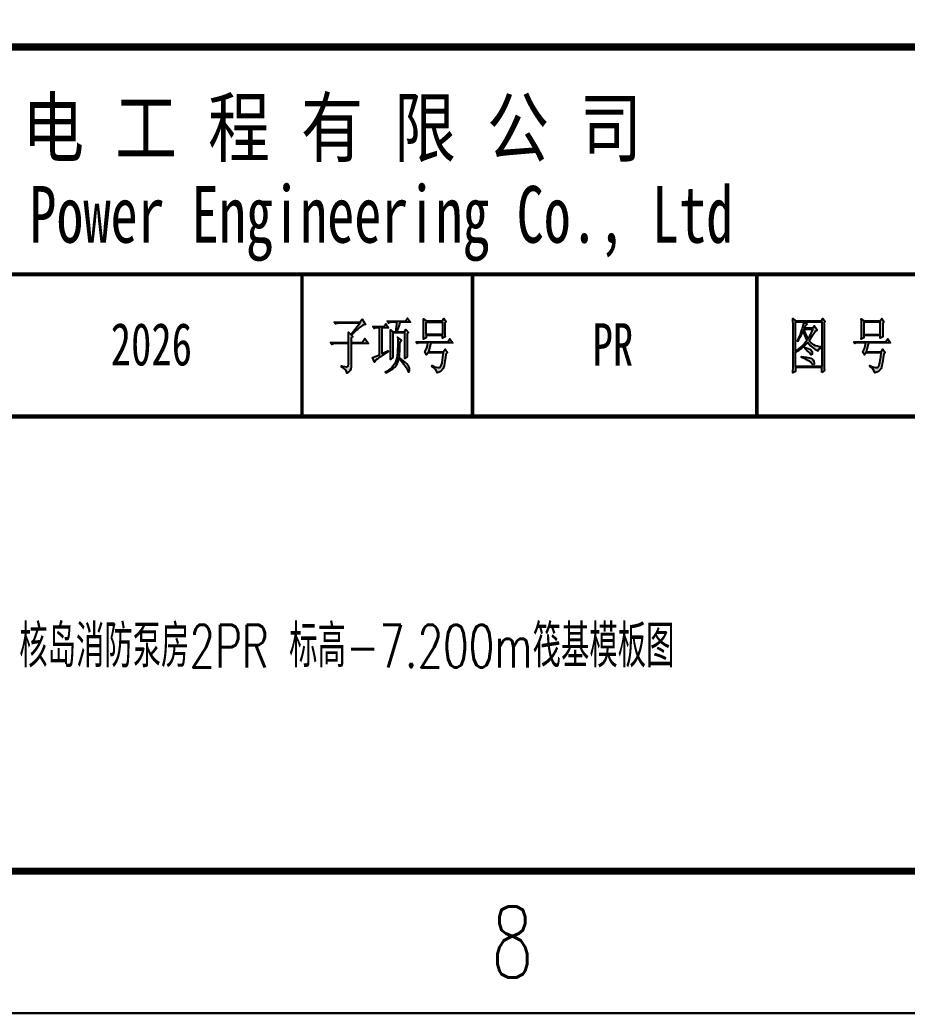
# Model space of a CAD drawing. Extents: x 214073 to 274589, y -287361 to -130190.
# Drawn here: x 267726 to 270848, y -235262 to -231766 of the extents above; entities that cross this region are included whole.
import ezdxf

# ---------------------------------------------------------------- set-up
doc = ezdxf.new("R2010")
doc.units = 0
doc.header["$LTSCALE"] = 500
doc.header["$MEASUREMENT"] = 0
doc.layers.get('0').update_dxf_attribs({"linetype": 'CONTINUOUS'})
for name, color, linetype in [('1', 7, 'CONTINUOUS'), ('TK', 7, 'CONTINUOUS'), ('图框', 4, 'CONTINUOUS')]:
    doc.layers.add(name, color=color, linetype=linetype)
doc.layers.add('_TSZ_PLOT_MARK', color=1, linetype='CONTINUOUS', plot=False)
doc.styles.add('HZ', font='romans.shx', dxfattribs={"width": 0.7, "bigfont": 'hz.shx'})
doc.styles.add('RH', font='romans.shx', dxfattribs={"width": 0.7, "bigfont": 'hz.shx'})
doc.styles.add('宋体', font='', dxfattribs={"width": 0.7})
doc.styles.get('宋体').set_extended_font_data('SimSun')

# ---------------------------------------------------------------- blocks, each defined once
blk = doc.blocks.new('图签')
at = {"layer": '1'}
h = blk.add_hatch(color=7, dxfattribs=at)
h.paths.add_polyline_path([(-82.545, 35.486), (-82.545, 37.127), (-81.321, 37.127), (-81.592, 37.492), (-81.777, 37.207), (-82.545, 37.207), (-82.545, 37.525), (-82.417, 37.625), (-82.521, 37.724), (-82.398, 37.848), (-82.284, 37.957), (-82.175, 38.061), (-82.076, 38.151), (-81.981, 38.232), (-81.895, 38.308), (-81.748, 38.407), (-81.63, 38.455), (-81.544, 38.459), (-81.777, 38.844), (-81.943, 38.64), (-83.736, 38.64), (-83.641, 38.507), (-83.527, 38.545), (-83.408, 38.559), (-81.929, 38.559), (-82.569, 37.776), (-82.735, 37.924), (-82.721, 37.397), (-82.721, 37.207), (-84.006, 37.207), (-83.911, 37.074), (-83.793, 37.112), (-83.679, 37.127), (-82.721, 37.127), (-82.721, 35.708), (-82.749, 35.533), (-82.816, 35.49), (-82.896, 35.5), (-83.01, 35.514), (-83.162, 35.542), (-83.233, 35.557), (-83.233, 35.476), (-83.086, 35.395), (-82.972, 35.305), (-82.896, 35.201), (-82.853, 35.092), (-82.849, 35.04), (-82.721, 35.116), (-82.626, 35.215), (-82.569, 35.338)])
h.paths.add_polyline_path([(-79.619, 37.876), (-78.76, 37.876), (-78.76, 36.074), (-78.594, 36.206), (-78.599, 36.391), (-78.608, 36.742), (-78.608, 37.81), (-78.499, 37.909), (-78.689, 38.123), (-78.793, 37.957), (-79.32, 37.957), (-79.253, 38.175), (-79.196, 38.355), (-79.149, 38.502), (-79.111, 38.616), (-79.106, 38.625), (-78.362, 38.625), (-78.57, 38.91), (-78.722, 38.706), (-80.008, 38.706), (-79.913, 38.573), (-79.794, 38.611), (-79.68, 38.625), (-79.32, 38.625), (-79.329, 38.502), (-79.344, 38.341), (-79.367, 38.142), (-79.386, 37.957), (-79.609, 37.957), (-79.785, 38.09), (-79.78, 37.924), (-79.775, 37.753), (-79.775, 37.397), (-79.77, 37.212), (-79.77, 36.828), (-79.775, 36.633), (-79.775, 36.453), (-79.78, 36.282), (-79.78, 36.121), (-79.785, 36.007), (-79.619, 36.159)])
h.paths.add_polyline_path([(-80.174, 36.41), (-79.998, 36.524), (-79.946, 36.557), (-79.97, 36.624), (-80.392, 36.425), (-80.392, 38.241), (-79.922, 38.241), (-80.112, 38.507), (-80.249, 38.327), (-81.008, 38.327), (-80.914, 38.194), (-80.8, 38.232), (-80.681, 38.241), (-80.544, 38.241), (-80.544, 36.358), (-80.724, 36.273), (-80.861, 36.211), (-80.966, 36.169), (-81.032, 36.145), (-81.042, 36.14), (-80.904, 35.827), (-80.842, 35.931), (-80.762, 36.007), (-80.719, 36.04), (-80.653, 36.088), (-80.567, 36.15), (-80.458, 36.225), (-80.325, 36.311)])
h.paths.add_polyline_path([(-79.187, 36.026), (-79.168, 36.131), (-79.149, 36.263), (-79.135, 36.415), (-79.121, 36.595), (-79.116, 36.795), (-79.111, 37.013), (-79.106, 37.24), (-79.002, 37.359), (-79.272, 37.577), (-79.268, 37.388), (-79.268, 37.027), (-79.277, 36.676), (-79.282, 36.51), (-79.301, 36.306), (-79.334, 36.126), (-79.372, 35.965), (-79.424, 35.822), (-79.467, 35.723), (-79.529, 35.633), (-79.6, 35.542), (-79.69, 35.448), (-79.799, 35.353), (-79.922, 35.258), (-80.06, 35.163), (-80.145, 35.106), (-80.112, 35.059), (-79.965, 35.135), (-79.837, 35.21), (-79.723, 35.286), (-79.619, 35.357), (-79.529, 35.433), (-79.481, 35.476), (-79.386, 35.585), (-79.31, 35.713), (-79.244, 35.86)])
h.paths.add_polyline_path([(-78.722, 35.784), (-78.841, 35.884), (-78.988, 36.003), (-79.097, 36.093), (-79.121, 36.04), (-79.007, 35.893), (-78.907, 35.765), (-78.827, 35.656), (-78.77, 35.576), (-78.684, 35.438), (-78.608, 35.301), (-78.561, 35.21), (-78.485, 35.106), (-78.433, 35.205), (-78.428, 35.376), (-78.48, 35.523), (-78.499, 35.557), (-78.551, 35.618), (-78.623, 35.694)])
h.paths.add_polyline_path([(-75.947, 38.009), (-75.947, 38.573), (-75.857, 38.692), (-76.019, 38.891), (-76.123, 38.725), (-77.276, 38.725), (-77.451, 38.858), (-77.446, 38.687), (-77.442, 38.512), (-77.442, 37.791), (-77.446, 37.615), (-77.451, 37.449), (-77.451, 37.44), (-77.276, 37.525), (-77.276, 37.691), (-76.113, 37.691), (-76.113, 37.506), (-75.938, 37.61), (-75.943, 37.705), (-75.943, 37.838)])
h.paths.add_polyline_path([(-77.276, 38.64), (-76.113, 38.64), (-76.113, 37.776), (-77.276, 37.776)], flags=16)
h.paths.add_polyline_path([(-76.939, 37.174), (-75.388, 37.174), (-75.601, 37.473), (-75.748, 37.259), (-78.001, 37.259), (-77.906, 37.127), (-77.802, 37.174), (-77.138, 37.174), (-77.176, 36.984), (-77.214, 36.823), (-77.233, 36.776), (-77.309, 36.629), (-77.37, 36.557), (-77.233, 36.325), (-77.124, 36.477), (-76.052, 36.477), (-76.085, 36.197), (-76.118, 35.965), (-76.151, 35.78), (-76.189, 35.633), (-76.227, 35.538), (-76.265, 35.481), (-76.275, 35.476), (-76.346, 35.452), (-76.445, 35.452), (-76.564, 35.476), (-76.716, 35.523), (-76.844, 35.576), (-76.858, 35.509), (-76.716, 35.41), (-76.607, 35.305), (-76.536, 35.196), (-76.498, 35.082), (-76.498, 35.059), (-76.355, 35.116), (-76.251, 35.172), (-76.227, 35.191), (-76.132, 35.282), (-76.066, 35.376), (-76.038, 35.443), (-76.009, 35.552), (-75.976, 35.699), (-75.943, 35.893), (-75.909, 36.126), (-75.876, 36.377), (-75.762, 36.491), (-75.938, 36.742), (-76.066, 36.557), (-77.105, 36.557)])
h = blk.add_hatch(color=7, dxfattribs=at)
h.paths.add_polyline_path([(-49.263, 35.751), (-49.263, 38.592), (-49.191, 38.692), (-49.353, 38.891), (-49.448, 38.739), (-51.278, 38.739), (-51.463, 38.891), (-51.459, 38.701), (-51.454, 38.521), (-51.454, 35.381), (-51.459, 35.206), (-51.463, 35.059), (-51.288, 35.158), (-51.288, 35.443), (-49.424, 35.443), (-49.424, 35.092), (-49.248, 35.225), (-49.258, 35.391), (-49.258, 35.566)])
h.paths.add_polyline_path([(-51.288, 36.524), (-51.169, 36.586), (-51.055, 36.652), (-50.942, 36.723), (-50.833, 36.804), (-50.728, 36.89), (-50.624, 36.984), (-50.519, 37.084), (-50.42, 37.188), (-50.406, 37.207), (-50.311, 37.089), (-50.216, 36.98), (-50.116, 36.88), (-50.012, 36.795), (-49.903, 36.719), (-49.784, 36.657), (-49.68, 36.61), (-49.628, 36.723), (-49.519, 36.804), (-49.471, 36.823), (-49.471, 36.89), (-49.614, 36.908), (-49.742, 36.937), (-49.865, 36.98), (-49.979, 37.037), (-50.083, 37.103), (-50.178, 37.188), (-50.268, 37.283), (-50.311, 37.34), (-50.211, 37.492), (-50.126, 37.629), (-50.05, 37.753), (-49.998, 37.843), (-49.903, 37.971), (-49.803, 38.056), (-49.761, 38.075), (-49.96, 38.374), (-50.064, 38.208), (-50.648, 38.208), (-50.581, 38.355), (-50.557, 38.393), (-50.463, 38.493), (-50.685, 38.659), (-49.424, 38.659), (-49.424, 35.523), (-51.288, 35.523)], flags=16)
h.paths.add_polyline_path([(-50.847, 36.159), (-50.847, 36.225), (-50.534, 36.178), (-50.401, 36.15), (-50.292, 36.121), (-50.197, 36.093), (-50.126, 36.059), (-50.059, 36.007), (-49.979, 35.889), (-49.96, 35.742), (-49.969, 35.685), (-50.021, 35.633), (-50.126, 35.723), (-50.145, 35.751), (-50.211, 35.813), (-50.301, 35.879), (-50.41, 35.946), (-50.534, 36.017), (-50.681, 36.088)], flags=0)
h.paths.add_polyline_path([(-51.288, 36.591), (-51.288, 38.659), (-50.709, 38.659), (-50.723, 38.535), (-50.761, 38.374), (-50.818, 38.18), (-50.847, 38.09), (-50.899, 37.933), (-50.961, 37.776), (-51.022, 37.625), (-51.089, 37.473), (-51.16, 37.326), (-51.127, 37.293), (-51.046, 37.416), (-50.965, 37.549), (-50.889, 37.686), (-50.814, 37.833), (-50.747, 37.985), (-50.728, 38.023), (-50.69, 37.871), (-50.638, 37.715), (-50.576, 37.558), (-50.51, 37.397), (-50.486, 37.34), (-50.562, 37.24), (-50.648, 37.141), (-50.742, 37.041), (-50.842, 36.942), (-50.951, 36.847), (-51.065, 36.757), (-51.188, 36.662)], flags=16)
h.paths.add_polyline_path([(-50.614, 36.776), (-50.6, 36.842), (-50.534, 36.823), (-50.391, 36.771), (-50.278, 36.723), (-50.192, 36.676), (-50.112, 36.572), (-50.102, 36.41), (-50.14, 36.301), (-50.216, 36.377), (-50.278, 36.453), (-50.363, 36.548), (-50.477, 36.652)], flags=0)
h.paths.add_polyline_path([(-50.406, 37.473), (-50.467, 37.582), (-50.534, 37.715), (-50.595, 37.871), (-50.662, 38.056), (-50.685, 38.123), (-50.064, 38.123), (-50.135, 37.957), (-50.211, 37.805), (-50.282, 37.667), (-50.358, 37.539)], flags=16)
h.paths.add_polyline_path([(-45.146, 38.009), (-45.146, 38.573), (-45.055, 38.692), (-45.217, 38.891), (-45.321, 38.725), (-46.474, 38.725), (-46.649, 38.858), (-46.644, 38.687), (-46.64, 38.512), (-46.64, 37.791), (-46.644, 37.615), (-46.649, 37.449), (-46.649, 37.44), (-46.474, 37.525), (-46.474, 37.691), (-45.312, 37.691), (-45.312, 37.506), (-45.136, 37.61), (-45.141, 37.705), (-45.141, 37.838)])
h.paths.add_polyline_path([(-46.474, 38.64), (-45.312, 38.64), (-45.312, 37.776), (-46.474, 37.776)], flags=16)
h.paths.add_polyline_path([(-46.137, 37.174), (-44.586, 37.174), (-44.795, 37.473), (-44.946, 37.259), (-47.199, 37.259), (-47.104, 37.127), (-47, 37.174), (-46.336, 37.174), (-46.374, 36.984), (-46.412, 36.823), (-46.431, 36.776), (-46.507, 36.629), (-46.568, 36.557), (-46.431, 36.325), (-46.322, 36.477), (-45.25, 36.477), (-45.283, 36.197), (-45.316, 35.965), (-45.349, 35.78), (-45.387, 35.633), (-45.425, 35.538), (-45.465, 35.479), (-45.544, 35.452), (-45.644, 35.452), (-45.762, 35.476), (-45.914, 35.523), (-46.042, 35.576), (-46.056, 35.509), (-45.914, 35.41), (-45.805, 35.305), (-45.734, 35.196), (-45.696, 35.082), (-45.696, 35.059), (-45.553, 35.116), (-45.449, 35.172), (-45.425, 35.191), (-45.33, 35.282), (-45.264, 35.376), (-45.236, 35.443), (-45.207, 35.552), (-45.174, 35.699), (-45.141, 35.893), (-45.108, 36.126), (-45.074, 36.377), (-44.961, 36.491), (-45.136, 36.742), (-45.264, 36.557), (-46.298, 36.557)])
blk.add_line((0, 0), (-180, 0), dxfattribs=at)
at = {"layer": '1', "color": 7}
blk.add_line((0, 0), (-180, 0), dxfattribs=at)
at = {"layer": '1', "color": 7, "const_width": 0.5}
for points in [[(-180, 0), (0, 0), (0, 131.762), (-180, 131.762)], [(-180, 58), (0, 58), (0, 0), (-180, 0)]]:
    blk.add_lwpolyline(points, close=True, dxfattribs=at)
at = {"layer": '1', "color": 7}
for points, const_width in [([(-180, 42), (0, 42)], 0.3), ([(-86, 42), (-86, 32)], 0.25), ([(-74, 42), (-74, 32)], 0.25), ([(-54, 42), (-54, 32)], 0.25), ([(-118, 32), (0, 32)], 0.3)]:
    blk.add_lwpolyline(points, dxfattribs=dict(at, const_width=const_width))
for points in [[(-81.895, 38.308), (-81.981, 38.232), (-82.076, 38.151), (-82.175, 38.061), (-82.284, 37.957), (-82.398, 37.848), (-82.521, 37.724), (-82.417, 37.625), (-82.545, 37.525), (-82.545, 37.207), (-81.777, 37.207), (-81.592, 37.492), (-81.321, 37.127), (-82.545, 37.127), (-82.545, 35.486), (-82.569, 35.338), (-82.626, 35.215), (-82.721, 35.116), (-82.849, 35.04), (-82.853, 35.092), (-82.896, 35.201), (-82.972, 35.305), (-83.086, 35.395), (-83.233, 35.476), (-83.233, 35.557), (-83.162, 35.542), (-83.01, 35.514), (-82.896, 35.5), (-82.816, 35.49), (-82.749, 35.533), (-82.721, 35.708), (-82.721, 37.127), (-83.679, 37.127), (-83.793, 37.112), (-83.911, 37.074), (-84.006, 37.207), (-82.721, 37.207), (-82.721, 37.397), (-82.735, 37.924), (-82.569, 37.776), (-81.929, 38.559), (-83.408, 38.559), (-83.527, 38.545), (-83.641, 38.507), (-83.736, 38.64), (-81.943, 38.64), (-81.777, 38.844), (-81.544, 38.459), (-81.63, 38.455), (-81.748, 38.407)], [(-80.762, 36.007), (-80.842, 35.931), (-80.904, 35.827), (-81.042, 36.14), (-81.032, 36.145), (-80.966, 36.169), (-80.861, 36.211), (-80.724, 36.273), (-80.544, 36.358), (-80.544, 38.241), (-80.681, 38.241), (-80.8, 38.232), (-80.914, 38.194), (-81.008, 38.327), (-80.249, 38.327), (-80.112, 38.507), (-79.922, 38.241), (-80.392, 38.241), (-80.392, 36.425), (-79.97, 36.624), (-79.946, 36.557), (-79.998, 36.524), (-80.174, 36.41), (-80.325, 36.311), (-80.458, 36.225), (-80.567, 36.15), (-80.653, 36.088), (-80.719, 36.04)], [(-79.78, 36.282), (-79.775, 36.453), (-79.775, 36.633), (-79.77, 36.828), (-79.77, 37.212), (-79.775, 37.397), (-79.775, 37.753), (-79.78, 37.924), (-79.785, 38.09), (-79.609, 37.957), (-79.386, 37.957), (-79.367, 38.142), (-79.344, 38.341), (-79.329, 38.502), (-79.32, 38.625), (-79.68, 38.625), (-79.794, 38.611), (-79.913, 38.573), (-80.008, 38.706), (-78.722, 38.706), (-78.57, 38.91), (-78.362, 38.625), (-79.106, 38.625), (-79.111, 38.616), (-79.149, 38.502), (-79.196, 38.355), (-79.253, 38.175), (-79.32, 37.957), (-78.793, 37.957), (-78.689, 38.123), (-78.499, 37.909), (-78.608, 37.81), (-78.608, 36.742), (-78.599, 36.391), (-78.594, 36.206), (-78.76, 36.074), (-78.76, 37.876), (-79.619, 37.876), (-79.619, 36.159), (-79.785, 36.007), (-79.78, 36.121)], [(-76.123, 38.725), (-76.019, 38.891), (-75.857, 38.692), (-75.947, 38.573), (-75.947, 38.009), (-75.943, 37.838), (-75.943, 37.705), (-75.938, 37.61), (-76.113, 37.506), (-76.113, 37.691), (-77.276, 37.691), (-77.276, 37.525), (-77.451, 37.44), (-77.451, 37.449), (-77.446, 37.615), (-77.442, 37.791), (-77.442, 38.512), (-77.446, 38.687), (-77.451, 38.858), (-77.276, 38.725)], [(-77.276, 37.776), (-77.276, 38.64), (-76.113, 38.64), (-76.113, 37.776)], [(-49.424, 35.092), (-49.424, 35.443), (-51.288, 35.443), (-51.288, 35.158), (-51.463, 35.059), (-51.459, 35.206), (-51.454, 35.381), (-51.454, 38.521), (-51.459, 38.701), (-51.463, 38.891), (-51.278, 38.739), (-49.448, 38.739), (-49.353, 38.891), (-49.191, 38.692), (-49.263, 38.592), (-49.263, 35.751), (-49.258, 35.566), (-49.258, 35.391), (-49.248, 35.225)], [(-50.012, 36.795), (-49.903, 36.719), (-49.784, 36.657), (-49.68, 36.61), (-49.628, 36.723), (-49.519, 36.804), (-49.471, 36.823), (-49.471, 36.89), (-49.614, 36.908), (-49.742, 36.937), (-49.865, 36.98), (-49.979, 37.037), (-50.083, 37.103), (-50.178, 37.188), (-50.268, 37.283), (-50.311, 37.34), (-50.211, 37.492), (-50.126, 37.629), (-50.05, 37.753), (-49.998, 37.843), (-49.903, 37.971), (-49.803, 38.056), (-49.761, 38.075), (-49.96, 38.374), (-50.064, 38.208), (-50.648, 38.208), (-50.581, 38.355), (-50.557, 38.393), (-50.463, 38.493), (-50.685, 38.659), (-49.424, 38.659), (-49.424, 35.523), (-51.288, 35.523), (-51.288, 36.524), (-51.169, 36.586), (-51.055, 36.652), (-50.942, 36.723), (-50.833, 36.804), (-50.728, 36.89), (-50.624, 36.984), (-50.519, 37.084), (-50.42, 37.188), (-50.406, 37.207), (-50.311, 37.089), (-50.216, 36.98), (-50.116, 36.88)], [(-50.69, 37.871), (-50.638, 37.715), (-50.576, 37.558), (-50.51, 37.397), (-50.486, 37.34), (-50.562, 37.24), (-50.648, 37.141), (-50.742, 37.041), (-50.842, 36.942), (-50.951, 36.847), (-51.065, 36.757), (-51.188, 36.662), (-51.288, 36.591), (-51.288, 38.659), (-50.709, 38.659), (-50.723, 38.535), (-50.761, 38.374), (-50.818, 38.18), (-50.847, 38.09), (-50.899, 37.933), (-50.961, 37.776), (-51.022, 37.625), (-51.089, 37.473), (-51.16, 37.326), (-51.127, 37.293), (-51.046, 37.416), (-50.965, 37.549), (-50.889, 37.686), (-50.814, 37.833), (-50.747, 37.985), (-50.728, 38.023)], [(-45.321, 38.725), (-45.217, 38.891), (-45.055, 38.692), (-45.146, 38.573), (-45.146, 38.009), (-45.141, 37.838), (-45.141, 37.705), (-45.136, 37.61), (-45.312, 37.506), (-45.312, 37.691), (-46.474, 37.691), (-46.474, 37.525), (-46.649, 37.44), (-46.649, 37.449), (-46.644, 37.615), (-46.64, 37.791), (-46.64, 38.512), (-46.644, 38.687), (-46.649, 38.858), (-46.474, 38.725)], [(-45.312, 37.776), (-45.312, 38.64), (-46.474, 38.64), (-46.474, 37.776)], [(-50.358, 37.539), (-50.282, 37.667), (-50.211, 37.805), (-50.135, 37.957), (-50.064, 38.123), (-50.685, 38.123), (-50.662, 38.056), (-50.595, 37.871), (-50.534, 37.715), (-50.467, 37.582), (-50.406, 37.473)], [(-79.481, 35.476), (-79.386, 35.585), (-79.31, 35.713), (-79.244, 35.86), (-79.187, 36.026), (-79.168, 36.131), (-79.149, 36.263), (-79.135, 36.415), (-79.121, 36.595), (-79.116, 36.795), (-79.111, 37.013), (-79.106, 37.24), (-79.002, 37.359), (-79.272, 37.577), (-79.268, 37.388), (-79.268, 37.027), (-79.277, 36.676), (-79.282, 36.51), (-79.301, 36.306), (-79.334, 36.126), (-79.372, 35.965), (-79.424, 35.822), (-79.467, 35.723), (-79.529, 35.633), (-79.6, 35.542), (-79.69, 35.448), (-79.799, 35.353), (-79.922, 35.258), (-80.06, 35.163), (-80.145, 35.106), (-80.112, 35.059), (-79.965, 35.135), (-79.837, 35.21), (-79.723, 35.286), (-79.619, 35.357), (-79.529, 35.433)], [(-78.001, 37.259), (-75.748, 37.259), (-75.601, 37.473), (-75.388, 37.174), (-76.939, 37.174), (-77.105, 36.557), (-76.066, 36.557), (-75.938, 36.742), (-75.762, 36.491), (-75.876, 36.377), (-75.909, 36.126), (-75.943, 35.893), (-75.976, 35.699), (-76.009, 35.552), (-76.038, 35.443), (-76.066, 35.376), (-76.132, 35.282), (-76.227, 35.191), (-76.251, 35.172), (-76.355, 35.116), (-76.498, 35.059), (-76.498, 35.082), (-76.536, 35.196), (-76.607, 35.305), (-76.716, 35.41), (-76.858, 35.509), (-76.844, 35.576), (-76.716, 35.523), (-76.564, 35.476), (-76.445, 35.452), (-76.346, 35.452), (-76.275, 35.476), (-76.265, 35.481), (-76.227, 35.538), (-76.189, 35.633), (-76.151, 35.78), (-76.118, 35.965), (-76.085, 36.197), (-76.052, 36.477), (-77.124, 36.477), (-77.233, 36.325), (-77.37, 36.557), (-77.309, 36.629), (-77.233, 36.776), (-77.214, 36.823), (-77.176, 36.984), (-77.138, 37.174), (-77.802, 37.174), (-77.906, 37.127)], [(-47.199, 37.259), (-44.946, 37.259), (-44.795, 37.473), (-44.586, 37.174), (-46.137, 37.174), (-46.298, 36.557), (-45.264, 36.557), (-45.136, 36.742), (-44.961, 36.491), (-45.074, 36.377), (-45.108, 36.126), (-45.141, 35.893), (-45.174, 35.699), (-45.207, 35.552), (-45.236, 35.443), (-45.264, 35.376), (-45.33, 35.282), (-45.425, 35.191), (-45.449, 35.172), (-45.553, 35.116), (-45.696, 35.059), (-45.696, 35.082), (-45.734, 35.196), (-45.805, 35.305), (-45.914, 35.41), (-46.056, 35.509), (-46.042, 35.576), (-45.914, 35.523), (-45.762, 35.476), (-45.644, 35.452), (-45.544, 35.452), (-45.473, 35.476), (-45.463, 35.481), (-45.425, 35.538), (-45.387, 35.633), (-45.349, 35.78), (-45.316, 35.965), (-45.283, 36.197), (-45.25, 36.477), (-46.322, 36.477), (-46.431, 36.325), (-46.568, 36.557), (-46.507, 36.629), (-46.431, 36.776), (-46.412, 36.823), (-46.374, 36.984), (-46.336, 37.174), (-47, 37.174), (-47.104, 37.127)], [(-50.14, 36.301), (-50.216, 36.377), (-50.278, 36.453), (-50.363, 36.548), (-50.477, 36.652), (-50.614, 36.776), (-50.6, 36.842), (-50.534, 36.823), (-50.391, 36.771), (-50.278, 36.723), (-50.192, 36.676), (-50.112, 36.572), (-50.102, 36.41)], [(-78.907, 35.765), (-78.827, 35.656), (-78.77, 35.576), (-78.684, 35.438), (-78.608, 35.301), (-78.561, 35.21), (-78.485, 35.106), (-78.433, 35.206), (-78.433, 35.21), (-78.428, 35.376), (-78.48, 35.523), (-78.499, 35.557), (-78.551, 35.618), (-78.623, 35.694), (-78.722, 35.784), (-78.841, 35.884), (-78.988, 36.003), (-79.097, 36.093), (-79.121, 36.04), (-79.007, 35.893)], [(-50.021, 35.633), (-50.126, 35.723), (-50.145, 35.751), (-50.211, 35.813), (-50.301, 35.879), (-50.41, 35.946), (-50.534, 36.017), (-50.681, 36.088), (-50.847, 36.159), (-50.847, 36.225), (-50.534, 36.178), (-50.401, 36.15), (-50.292, 36.121), (-50.197, 36.093), (-50.126, 36.059), (-50.059, 36.007), (-49.979, 35.889), (-49.96, 35.742), (-49.969, 35.685)]]:
    blk.add_lwpolyline(points, close=True, dxfattribs=at)
at = {"layer": '图框'}
blk.add_line((0, 0), (-180, 0), dxfattribs=at)
at = {"linetype": 'Continuous', "insert": (-96.598, 37.062), "char_height": 3, "attachment_point": 5, "style": '宋体'}
blk.add_mtext_dynamic_manual_height_columns('2026', width=17.30878, gutter_width=1, heights=[0], dxfattribs=at)
at = {"layer": '1', "color": 7, "style": '宋体'}
for s, width, p in [('中 国 核 电 工 程 有 限 公 司', 0.8, (-125.323, 50.329)), ('China Nuclear Power Engineering Co., Ltd', 0.7, (-131.852, 44.225))]:
    blk.add_text(s, height=4, dxfattribs=dict(at, width=width)).set_placement(p)
blk = doc.blocks.new('*U2924')
blk.add_blockref('图签', (0, 0))

msp = doc.modelspace()

# ---------------------------------------------------------------- linework, layer by layer
msp.add_lwpolyline([(215323, -193711.9), (273019, -193711.9), (273019, -234761.9), (215323, -234761.9)], close=True)
at = {"color": 4, "flags": 128}
msp.add_lwpolyline([(273523, -235261.9), (214073, -235261.9)], dxfattribs=at)
at = {"layer": '_TSZ_PLOT_MARK'}
msp.add_lwpolyline([(214073, -235261.9), (273523, -235261.9), (273523, -193211.9), (214073, -193211.9)], close=True, dxfattribs=at)
msp.add_lwpolyline([(214073, -235261.9), (273523, -235261.9), (273523, -193211.9), (214073, -193211.9)], close=True, dxfattribs=at)
msp.add_lwpolyline([(214073, -235261.9), (273523, -235261.9), (273523, -193211.9), (214073, -193211.9)], close=True, dxfattribs=at)
msp.add_lwpolyline([(214073, -235261.9), (273523, -235261.9), (273523, -193211.9), (214073, -193211.9)], close=True, dxfattribs=at)
msp.add_lwpolyline([(214073, -235261.9), (273523, -235261.9), (273523, -193211.9), (214073, -193211.9)], close=True, dxfattribs=at)
msp.add_lwpolyline([(214073, -235261.9), (273523, -235261.9), (273523, -193211.9), (214073, -193211.9)], close=True, dxfattribs=at)
msp.add_lwpolyline([(214073, -235261.9), (273523, -235261.9), (273523, -193211.9), (214073, -193211.9)], close=True, dxfattribs=at)

# ---------------------------------------------------------------- block references
at = {"xscale": 50, "yscale": 50, "zscale": 50}
msp.add_blockref('*U2924', (273019, -234761.9), dxfattribs=at)

# ---------------------------------------------------------------- texts
at = {"color": 0, "style": 'HZ', "width": 0.7}
msp.add_text('8', height=250, dxfattribs=at).set_placement((269383.7, -235136.9))
at = {"linetype": 'Continuous', "insert": (269812.5, -232908.7), "char_height": 150, "attachment_point": 5, "style": '宋体'}
msp.add_mtext_dynamic_manual_height_columns('PR', width=17.309, gutter_width=1, heights=[0], dxfattribs=at)
at = {"layer": 'TK', "color": 4, "style": 'RH', "width": 0.7}
msp.add_text('核岛消防泵房2PR 标高-7.200m筏基模板图', height=150, dxfattribs=at).set_placement((267724.4, -234044.9))

doc.saveas('drawing.dxf')
